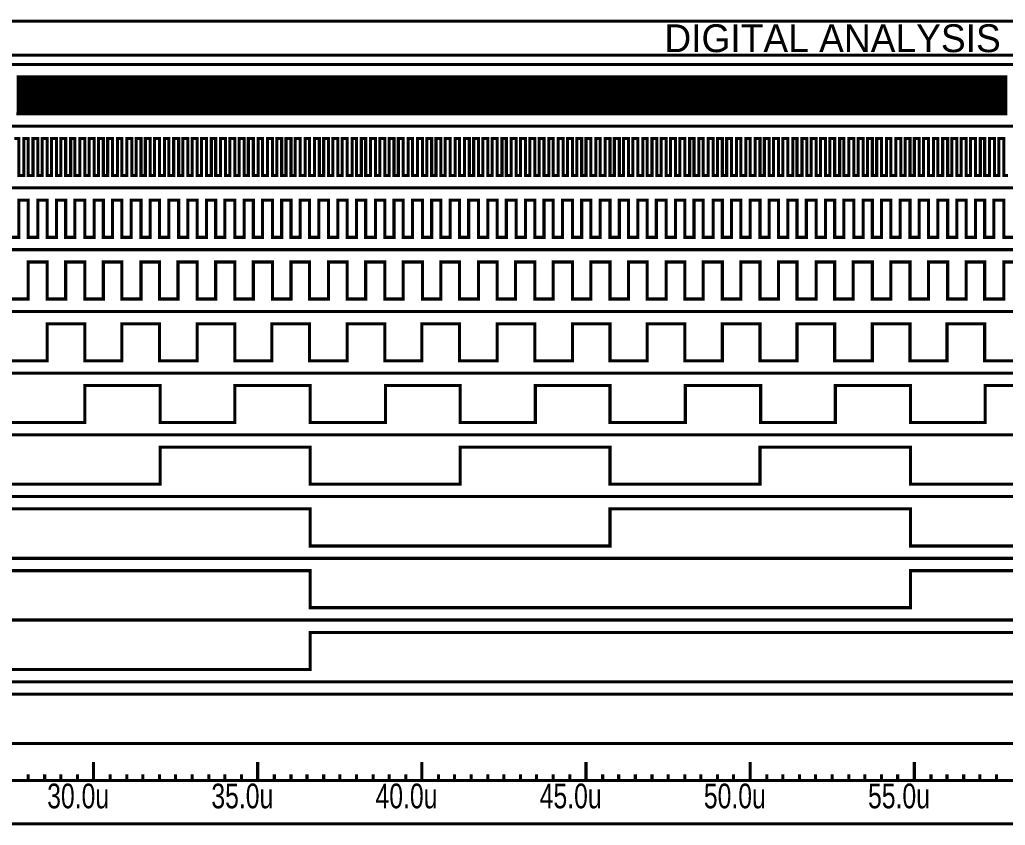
# Model space of a CAD drawing. Header units: inches. Extents: x -20.2 to 17.1, y -12.7 to 4.3.
# Drawn here: x -17.009 to -13.815, y -12.705 to -10.095 of the extents above; entities that cross this region are included whole.
import ezdxf

# ---------------------------------------------------------------- set-up
doc = ezdxf.new("R2010")
doc.units = ezdxf.units.IN
doc.layers.get('0').update_dxf_attribs({"linetype": 'CONTINUOUS'})
doc.layers.add('1', color=1, linetype='CONTINUOUS')
doc.layers.add('2', color=2, linetype='CONTINUOUS')

msp = doc.modelspace()

# ---------------------------------------------------------------- linework, layer by layer
at = {"const_width": 0.01}
for points in [[(-17.02, -10.4), (-17.014, -10.4), (-17.014, -10.28), (-17.006, -10.28), (-17.006, -10.4), (-17, -10.4), (-17, -10.28), (-16.99, -10.28), (-16.99, -10.4), (-16.984, -10.4), (-16.984, -10.28), (-16.976, -10.28), (-16.976, -10.4), (-16.97, -10.4), (-16.97, -10.28), (-16.96, -10.28), (-16.96, -10.4), (-16.954, -10.4), (-16.954, -10.28), (-16.944, -10.28), (-16.944, -10.4), (-16.938, -10.4), (-16.938, -10.28), (-16.93, -10.28), (-16.93, -10.4), (-16.924, -10.4), (-16.924, -10.28), (-16.914, -10.28), (-16.914, -10.4), (-16.908, -10.4), (-16.908, -10.28), (-16.9, -10.28), (-16.9, -10.4), (-16.894, -10.4), (-16.894, -10.28), (-16.884, -10.28), (-16.884, -10.4), (-16.878, -10.4), (-16.878, -10.28), (-16.87, -10.28), (-16.87, -10.4), (-16.862, -10.4), (-16.862, -10.28), (-16.854, -10.28), (-16.854, -10.4), (-16.848, -10.4), (-16.848, -10.28), (-16.838, -10.28), (-16.838, -10.4), (-16.832, -10.4), (-16.832, -10.28), (-16.824, -10.28), (-16.824, -10.4), (-16.818, -10.4), (-16.818, -10.28), (-16.808, -10.28), (-16.808, -10.4), (-16.802, -10.4), (-16.802, -10.28), (-16.794, -10.28), (-16.794, -10.4), (-16.786, -10.4), (-16.786, -10.28), (-16.778, -10.28), (-16.778, -10.4), (-16.772, -10.4), (-16.772, -10.28), (-16.762, -10.28), (-16.762, -10.4), (-16.756, -10.4), (-16.756, -10.28), (-16.748, -10.28), (-16.748, -10.4), (-16.742, -10.4), (-16.742, -10.28), (-16.732, -10.28), (-16.732, -10.4), (-16.726, -10.4), (-16.726, -10.28), (-16.718, -10.28), (-16.718, -10.4), (-16.71, -10.4), (-16.71, -10.28), (-16.702, -10.28), (-16.702, -10.4), (-16.696, -10.4), (-16.696, -10.28), (-16.686, -10.28), (-16.686, -10.4), (-16.68, -10.4), (-16.68, -10.28), (-16.672, -10.28), (-16.672, -10.4), (-16.666, -10.4), (-16.666, -10.28), (-16.656, -10.28), (-16.656, -10.4), (-16.65, -10.4), (-16.65, -10.28), (-16.642, -10.28), (-16.642, -10.4), (-16.634, -10.4), (-16.634, -10.28), (-16.626, -10.28), (-16.626, -10.4), (-16.62, -10.4), (-16.62, -10.28), (-16.61, -10.28), (-16.61, -10.4), (-16.604, -10.4), (-16.604, -10.28), (-16.596, -10.28), (-16.596, -10.4), (-16.59, -10.4), (-16.59, -10.28), (-16.58, -10.28), (-16.58, -10.4), (-16.574, -10.4), (-16.574, -10.28), (-16.566, -10.28), (-16.566, -10.4), (-16.558, -10.4), (-16.558, -10.28), (-16.55, -10.28), (-16.55, -10.4), (-16.544, -10.4), (-16.544, -10.28), (-16.534, -10.28), (-16.534, -10.4), (-16.528, -10.4), (-16.528, -10.28), (-16.52, -10.28), (-16.52, -10.4), (-16.514, -10.4), (-16.514, -10.28), (-16.504, -10.28), (-16.504, -10.4), (-16.498, -10.4), (-16.498, -10.28), (-16.49, -10.28), (-16.49, -10.4), (-16.482, -10.4), (-16.482, -10.28), (-16.474, -10.28), (-16.474, -10.4), (-16.468, -10.4), (-16.468, -10.28), (-16.458, -10.28), (-16.458, -10.4), (-16.452, -10.4), (-16.452, -10.28), (-16.444, -10.28), (-16.444, -10.4), (-16.438, -10.4), (-16.438, -10.28), (-16.428, -10.28), (-16.428, -10.4), (-16.422, -10.4), (-16.422, -10.28), (-16.414, -10.28), (-16.414, -10.4), (-16.406, -10.4), (-16.406, -10.28), (-16.398, -10.28), (-16.398, -10.4), (-16.392, -10.4), (-16.392, -10.28), (-16.382, -10.28), (-16.382, -10.4), (-16.376, -10.4), (-16.376, -10.28), (-16.368, -10.28), (-16.368, -10.4), (-16.362, -10.4), (-16.362, -10.28), (-16.352, -10.28), (-16.352, -10.4), (-16.346, -10.4), (-16.346, -10.28), (-16.338, -10.28), (-16.338, -10.4), (-16.33, -10.4), (-16.33, -10.28), (-16.322, -10.28), (-16.322, -10.4), (-16.316, -10.4), (-16.316, -10.28), (-16.306, -10.28), (-16.306, -10.4), (-16.3, -10.4), (-16.3, -10.28), (-16.292, -10.28), (-16.292, -10.4), (-16.286, -10.4), (-16.286, -10.28), (-16.276, -10.28), (-16.276, -10.4), (-16.27, -10.4), (-16.27, -10.28), (-16.262, -10.28), (-16.262, -10.4), (-16.254, -10.4), (-16.254, -10.28), (-16.246, -10.28), (-16.246, -10.4), (-16.24, -10.4), (-16.24, -10.28), (-16.23, -10.28), (-16.23, -10.4), (-16.224, -10.4), (-16.224, -10.28), (-16.216, -10.28), (-16.216, -10.4), (-16.21, -10.4), (-16.21, -10.28), (-16.2, -10.28), (-16.2, -10.4), (-16.194, -10.4), (-16.194, -10.28), (-16.186, -10.28), (-16.186, -10.4), (-16.178, -10.4), (-16.178, -10.28), (-16.17, -10.28), (-16.17, -10.4), (-16.164, -10.4), (-16.164, -10.28), (-16.154, -10.28), (-16.154, -10.4), (-16.148, -10.4), (-16.148, -10.28), (-16.14, -10.28), (-16.14, -10.4), (-16.134, -10.4), (-16.134, -10.28), (-16.124, -10.28), (-16.124, -10.4), (-16.118, -10.4), (-16.118, -10.28), (-16.11, -10.28), (-16.11, -10.4), (-16.102, -10.4), (-16.102, -10.28), (-16.094, -10.28), (-16.094, -10.4), (-16.088, -10.4), (-16.088, -10.28), (-16.078, -10.28), (-16.078, -10.4), (-16.072, -10.4), (-16.072, -10.28), (-16.064, -10.28), (-16.064, -10.4), (-16.058, -10.4), (-16.058, -10.28), (-16.048, -10.28), (-16.048, -10.4), (-16.042, -10.4), (-16.042, -10.28), (-16.034, -10.28), (-16.034, -10.4), (-16.026, -10.4), (-16.026, -10.28), (-16.018, -10.28), (-16.018, -10.4), (-16.012, -10.4), (-16.012, -10.28), (-16.002, -10.28), (-16.002, -10.4), (-15.996, -10.4), (-15.996, -10.28), (-15.988, -10.28), (-15.988, -10.4), (-15.982, -10.4), (-15.982, -10.28), (-15.972, -10.28), (-15.972, -10.4), (-15.966, -10.4), (-15.966, -10.28), (-15.958, -10.28), (-15.958, -10.4), (-15.952, -10.4), (-15.952, -10.28), (-15.942, -10.28), (-15.942, -10.4), (-15.936, -10.4), (-15.936, -10.28), (-15.926, -10.28), (-15.926, -10.4), (-15.92, -10.4), (-15.92, -10.28), (-15.912, -10.28), (-15.912, -10.4), (-15.906, -10.4), (-15.906, -10.28), (-15.896, -10.28), (-15.896, -10.4), (-15.89, -10.4), (-15.89, -10.28), (-15.882, -10.28), (-15.882, -10.4), (-15.876, -10.4), (-15.876, -10.28), (-15.866, -10.28), (-15.866, -10.4), (-15.86, -10.4), (-15.86, -10.28), (-15.85, -10.28), (-15.85, -10.4), (-15.844, -10.4), (-15.844, -10.28), (-15.836, -10.28), (-15.836, -10.4), (-15.83, -10.4), (-15.83, -10.28), (-15.82, -10.28), (-15.82, -10.4), (-15.814, -10.4), (-15.814, -10.28), (-15.806, -10.28), (-15.806, -10.4), (-15.8, -10.4), (-15.8, -10.28), (-15.79, -10.28), (-15.79, -10.4), (-15.784, -10.4), (-15.784, -10.28), (-15.776, -10.28), (-15.776, -10.4), (-15.768, -10.4), (-15.768, -10.28), (-15.76, -10.28), (-15.76, -10.4), (-15.754, -10.4), (-15.754, -10.28), (-15.744, -10.28), (-15.744, -10.4), (-15.738, -10.4), (-15.738, -10.28), (-15.73, -10.28), (-15.73, -10.4), (-15.724, -10.4), (-15.724, -10.28), (-15.714, -10.28), (-15.714, -10.4), (-15.708, -10.4), (-15.708, -10.28), (-15.7, -10.28), (-15.7, -10.4), (-15.692, -10.4), (-15.692, -10.28), (-15.684, -10.28), (-15.684, -10.4), (-15.678, -10.4), (-15.678, -10.28), (-15.668, -10.28), (-15.668, -10.4), (-15.662, -10.4), (-15.662, -10.28), (-15.654, -10.28), (-15.654, -10.4), (-15.648, -10.4), (-15.648, -10.28), (-15.638, -10.28), (-15.638, -10.4), (-15.632, -10.4), (-15.632, -10.28), (-15.624, -10.28), (-15.624, -10.4), (-15.616, -10.4), (-15.616, -10.28), (-15.608, -10.28), (-15.608, -10.4), (-15.602, -10.4), (-15.602, -10.28), (-15.592, -10.28), (-15.592, -10.4), (-15.586, -10.4), (-15.586, -10.28), (-15.578, -10.28), (-15.578, -10.4), (-15.572, -10.4), (-15.572, -10.28), (-15.562, -10.28), (-15.562, -10.4), (-15.556, -10.4), (-15.556, -10.28), (-15.548, -10.28), (-15.548, -10.4), (-15.54, -10.4), (-15.54, -10.28), (-15.532, -10.28), (-15.532, -10.4), (-15.526, -10.4), (-15.526, -10.28), (-15.516, -10.28), (-15.516, -10.4), (-15.51, -10.4), (-15.51, -10.28), (-15.502, -10.28), (-15.502, -10.4), (-15.496, -10.4), (-15.496, -10.28), (-15.486, -10.28), (-15.486, -10.4), (-15.48, -10.4), (-15.48, -10.28), (-15.472, -10.28), (-15.472, -10.4), (-15.464, -10.4), (-15.464, -10.28), (-15.456, -10.28), (-15.456, -10.4), (-15.45, -10.4), (-15.45, -10.28), (-15.44, -10.28), (-15.44, -10.4), (-15.434, -10.4), (-15.434, -10.28), (-15.426, -10.28), (-15.426, -10.4), (-15.42, -10.4), (-15.42, -10.28), (-15.41, -10.28), (-15.41, -10.4), (-15.404, -10.4), (-15.404, -10.28), (-15.396, -10.28), (-15.396, -10.4), (-15.388, -10.4), (-15.388, -10.28), (-15.38, -10.28), (-15.38, -10.4), (-15.374, -10.4), (-15.374, -10.28), (-15.364, -10.28), (-15.364, -10.4), (-15.358, -10.4), (-15.358, -10.28), (-15.35, -10.28), (-15.35, -10.4), (-15.344, -10.4), (-15.344, -10.28), (-15.334, -10.28), (-15.334, -10.4), (-15.328, -10.4), (-15.328, -10.28), (-15.32, -10.28), (-15.32, -10.4), (-15.312, -10.4), (-15.312, -10.28), (-15.304, -10.28), (-15.304, -10.4), (-15.298, -10.4), (-15.298, -10.28), (-15.288, -10.28), (-15.288, -10.4), (-15.282, -10.4), (-15.282, -10.28), (-15.274, -10.28), (-15.274, -10.4), (-15.268, -10.4), (-15.268, -10.28), (-15.258, -10.28), (-15.258, -10.4), (-15.252, -10.4), (-15.252, -10.28), (-15.244, -10.28), (-15.244, -10.4), (-15.236, -10.4), (-15.236, -10.28), (-15.228, -10.28), (-15.228, -10.4), (-15.222, -10.4), (-15.222, -10.28), (-15.212, -10.28), (-15.212, -10.4), (-15.206, -10.4), (-15.206, -10.28), (-15.198, -10.28), (-15.198, -10.4), (-15.192, -10.4), (-15.192, -10.28), (-15.182, -10.28), (-15.182, -10.4), (-15.176, -10.4), (-15.176, -10.28), (-15.168, -10.28), (-15.168, -10.4), (-15.16, -10.4), (-15.16, -10.28), (-15.152, -10.28), (-15.152, -10.4), (-15.146, -10.4), (-15.146, -10.28), (-15.136, -10.28), (-15.136, -10.4), (-15.13, -10.4), (-15.13, -10.28), (-15.122, -10.28), (-15.122, -10.4), (-15.116, -10.4), (-15.116, -10.28), (-15.106, -10.28), (-15.106, -10.4), (-15.1, -10.4), (-15.1, -10.28), (-15.092, -10.28), (-15.092, -10.4), (-15.084, -10.4), (-15.084, -10.28), (-15.076, -10.28), (-15.076, -10.4), (-15.07, -10.4), (-15.07, -10.28), (-15.06, -10.28), (-15.06, -10.4), (-15.054, -10.4), (-15.054, -10.28), (-15.046, -10.28), (-15.046, -10.4), (-15.04, -10.4), (-15.04, -10.28), (-15.03, -10.28), (-15.03, -10.4), (-15.024, -10.4), (-15.024, -10.28), (-15.016, -10.28), (-15.016, -10.4), (-15.008, -10.4), (-15.008, -10.28), (-15, -10.28), (-15, -10.4), (-14.994, -10.4), (-14.994, -10.28), (-14.984, -10.28), (-14.984, -10.4), (-14.978, -10.4), (-14.978, -10.28), (-14.97, -10.28), (-14.97, -10.4), (-14.964, -10.4), (-14.964, -10.28), (-14.954, -10.28), (-14.954, -10.4), (-14.948, -10.4), (-14.948, -10.28), (-14.94, -10.28), (-14.94, -10.4), (-14.932, -10.4), (-14.932, -10.28), (-14.924, -10.28), (-14.924, -10.4), (-14.918, -10.4), (-14.918, -10.28), (-14.908, -10.28), (-14.908, -10.4), (-14.902, -10.4), (-14.902, -10.28), (-14.894, -10.28), (-14.894, -10.4), (-14.888, -10.4), (-14.888, -10.28), (-14.878, -10.28), (-14.878, -10.4), (-14.872, -10.4), (-14.872, -10.28), (-14.864, -10.28), (-14.864, -10.4), (-14.858, -10.4), (-14.858, -10.28), (-14.848, -10.28), (-14.848, -10.4), (-14.842, -10.4), (-14.842, -10.28), (-14.832, -10.28), (-14.832, -10.4), (-14.826, -10.4), (-14.826, -10.28), (-14.818, -10.28), (-14.818, -10.4), (-14.812, -10.4), (-14.812, -10.28), (-14.802, -10.28), (-14.802, -10.4), (-14.796, -10.4), (-14.796, -10.28), (-14.788, -10.28), (-14.788, -10.4), (-14.782, -10.4), (-14.782, -10.28), (-14.772, -10.28), (-14.772, -10.4), (-14.766, -10.4), (-14.766, -10.28), (-14.756, -10.28), (-14.756, -10.4), (-14.75, -10.4), (-14.75, -10.28), (-14.742, -10.28), (-14.742, -10.4), (-14.736, -10.4), (-14.736, -10.28), (-14.726, -10.28), (-14.726, -10.4), (-14.72, -10.4), (-14.72, -10.28), (-14.712, -10.28), (-14.712, -10.4), (-14.706, -10.4), (-14.706, -10.28), (-14.696, -10.28), (-14.696, -10.4), (-14.69, -10.4), (-14.69, -10.28), (-14.68, -10.28), (-14.68, -10.4), (-14.674, -10.4), (-14.674, -10.28), (-14.666, -10.28), (-14.666, -10.4), (-14.66, -10.4), (-14.66, -10.28), (-14.65, -10.28), (-14.65, -10.4), (-14.644, -10.4), (-14.644, -10.28), (-14.636, -10.28), (-14.636, -10.4), (-14.63, -10.4), (-14.63, -10.28), (-14.62, -10.28), (-14.62, -10.4), (-14.614, -10.4), (-14.614, -10.28), (-14.606, -10.28), (-14.606, -10.4), (-14.598, -10.4), (-14.598, -10.28), (-14.59, -10.28), (-14.59, -10.4), (-14.584, -10.4), (-14.584, -10.28), (-14.574, -10.28), (-14.574, -10.4), (-14.568, -10.4), (-14.568, -10.28), (-14.56, -10.28), (-14.56, -10.4), (-14.554, -10.4), (-14.554, -10.28), (-14.544, -10.28), (-14.544, -10.4), (-14.538, -10.4), (-14.538, -10.28), (-14.53, -10.28), (-14.53, -10.4), (-14.522, -10.4), (-14.522, -10.28), (-14.514, -10.28), (-14.514, -10.4), (-14.508, -10.4), (-14.508, -10.28), (-14.498, -10.28), (-14.498, -10.4), (-14.492, -10.4), (-14.492, -10.28), (-14.484, -10.28), (-14.484, -10.4), (-14.478, -10.4), (-14.478, -10.28), (-14.468, -10.28), (-14.468, -10.4), (-14.462, -10.4), (-14.462, -10.28), (-14.454, -10.28), (-14.454, -10.4), (-14.446, -10.4), (-14.446, -10.28), (-14.438, -10.28), (-14.438, -10.4), (-14.432, -10.4), (-14.432, -10.28), (-14.422, -10.28), (-14.422, -10.4), (-14.416, -10.4), (-14.416, -10.28), (-14.408, -10.28), (-14.408, -10.4), (-14.402, -10.4), (-14.402, -10.28), (-14.392, -10.28), (-14.392, -10.4), (-14.386, -10.4), (-14.386, -10.28), (-14.378, -10.28), (-14.378, -10.4), (-14.37, -10.4), (-14.37, -10.28), (-14.362, -10.28), (-14.362, -10.4), (-14.356, -10.4), (-14.356, -10.28), (-14.346, -10.28), (-14.346, -10.4), (-14.34, -10.4), (-14.34, -10.28), (-14.332, -10.28), (-14.332, -10.4), (-14.326, -10.4), (-14.326, -10.28), (-14.316, -10.28), (-14.316, -10.4), (-14.31, -10.4), (-14.31, -10.28), (-14.302, -10.28), (-14.302, -10.4), (-14.294, -10.4), (-14.294, -10.28), (-14.286, -10.28), (-14.286, -10.4), (-14.28, -10.4), (-14.28, -10.28), (-14.27, -10.28), (-14.27, -10.4), (-14.264, -10.4), (-14.264, -10.28), (-14.256, -10.28), (-14.256, -10.4), (-14.25, -10.4), (-14.25, -10.28), (-14.24, -10.28), (-14.24, -10.4), (-14.234, -10.4), (-14.234, -10.28), (-14.226, -10.28), (-14.226, -10.4), (-14.218, -10.4), (-14.218, -10.28), (-14.21, -10.28), (-14.21, -10.4), (-14.204, -10.4), (-14.204, -10.28), (-14.194, -10.28), (-14.194, -10.4), (-14.188, -10.4), (-14.188, -10.28), (-14.18, -10.28), (-14.18, -10.4), (-14.174, -10.4), (-14.174, -10.28), (-14.164, -10.28), (-14.164, -10.4), (-14.158, -10.4), (-14.158, -10.28), (-14.15, -10.28), (-14.15, -10.4), (-14.142, -10.4), (-14.142, -10.28), (-14.134, -10.28), (-14.134, -10.4), (-14.128, -10.4), (-14.128, -10.28), (-14.118, -10.28), (-14.118, -10.4), (-14.112, -10.4), (-14.112, -10.28), (-14.104, -10.28), (-14.104, -10.4), (-14.098, -10.4), (-14.098, -10.28), (-14.088, -10.28), (-14.088, -10.4), (-14.082, -10.4), (-14.082, -10.28), (-14.074, -10.28), (-14.074, -10.4), (-14.066, -10.4), (-14.066, -10.28), (-14.058, -10.28), (-14.058, -10.4), (-14.052, -10.4), (-14.052, -10.28), (-14.042, -10.28), (-14.042, -10.4), (-14.036, -10.4), (-14.036, -10.28), (-14.028, -10.28), (-14.028, -10.4), (-14.022, -10.4), (-14.022, -10.28), (-14.012, -10.28), (-14.012, -10.4), (-14.006, -10.4), (-14.006, -10.28), (-13.998, -10.28), (-13.998, -10.4), (-13.99, -10.4), (-13.99, -10.28), (-13.982, -10.28), (-13.982, -10.4), (-13.976, -10.4), (-13.976, -10.28), (-13.966, -10.28), (-13.966, -10.4), (-13.96, -10.4), (-13.96, -10.28), (-13.952, -10.28), (-13.952, -10.4), (-13.946, -10.4), (-13.946, -10.28), (-13.936, -10.28), (-13.936, -10.4), (-13.93, -10.4), (-13.93, -10.28), (-13.922, -10.28), (-13.922, -10.4), (-13.914, -10.4), (-13.914, -10.28), (-13.906, -10.28), (-13.906, -10.4), (-13.9, -10.4), (-13.9, -10.28), (-13.89, -10.28), (-13.89, -10.4), (-13.884, -10.4), (-13.884, -10.28), (-13.876, -10.28), (-13.876, -10.4), (-13.87, -10.4), (-13.87, -10.28), (-13.86, -10.28), (-13.86, -10.4), (-13.854, -10.4), (-13.854, -10.28), (-13.846, -10.28), (-13.846, -10.4), (-13.838, -10.4), (-13.838, -10.28), (-13.83, -10.28), (-13.83, -10.4), (-13.824, -10.4), (-13.824, -10.28), (-13.814, -10.28), (-13.814, -10.4), (-13.808, -10.4)], [(-17.026, -10.48), (-17.012, -10.48), (-17.012, -10.6), (-16.996, -10.6), (-16.996, -10.48), (-16.982, -10.48), (-16.982, -10.6), (-16.966, -10.6), (-16.966, -10.48), (-16.95, -10.48), (-16.95, -10.6), (-16.936, -10.6), (-16.936, -10.48), (-16.92, -10.48), (-16.92, -10.6), (-16.906, -10.6), (-16.906, -10.48), (-16.89, -10.48), (-16.89, -10.6), (-16.876, -10.6), (-16.876, -10.48), (-16.86, -10.48), (-16.86, -10.6), (-16.844, -10.6), (-16.844, -10.48), (-16.83, -10.48), (-16.83, -10.6), (-16.814, -10.6), (-16.814, -10.48), (-16.798, -10.48), (-16.798, -10.6), (-16.784, -10.6), (-16.784, -10.48), (-16.768, -10.48), (-16.768, -10.6), (-16.754, -10.6), (-16.754, -10.48), (-16.738, -10.48), (-16.738, -10.6), (-16.724, -10.6), (-16.724, -10.48), (-16.708, -10.48), (-16.708, -10.6), (-16.692, -10.6), (-16.692, -10.48), (-16.678, -10.48), (-16.678, -10.6), (-16.662, -10.6), (-16.662, -10.48), (-16.646, -10.48), (-16.646, -10.6), (-16.632, -10.6), (-16.632, -10.48), (-16.616, -10.48), (-16.616, -10.6), (-16.602, -10.6), (-16.602, -10.48), (-16.586, -10.48), (-16.586, -10.6), (-16.572, -10.6), (-16.572, -10.48), (-16.556, -10.48), (-16.556, -10.6), (-16.54, -10.6), (-16.54, -10.48), (-16.526, -10.48), (-16.526, -10.6), (-16.51, -10.6), (-16.51, -10.48), (-16.494, -10.48), (-16.494, -10.6), (-16.48, -10.6), (-16.48, -10.48), (-16.464, -10.48), (-16.464, -10.6), (-16.45, -10.6), (-16.45, -10.48), (-16.434, -10.48), (-16.434, -10.6), (-16.42, -10.6), (-16.42, -10.48), (-16.404, -10.48), (-16.404, -10.6), (-16.388, -10.6), (-16.388, -10.48), (-16.374, -10.48), (-16.374, -10.6), (-16.358, -10.6), (-16.358, -10.48), (-16.342, -10.48), (-16.342, -10.6), (-16.328, -10.6), (-16.328, -10.48), (-16.312, -10.48), (-16.312, -10.6), (-16.298, -10.6), (-16.298, -10.48), (-16.282, -10.48), (-16.282, -10.6), (-16.268, -10.6), (-16.268, -10.48), (-16.252, -10.48), (-16.252, -10.6), (-16.236, -10.6), (-16.236, -10.48), (-16.222, -10.48), (-16.222, -10.6), (-16.206, -10.6), (-16.206, -10.48), (-16.19, -10.48), (-16.19, -10.6), (-16.176, -10.6), (-16.176, -10.48), (-16.16, -10.48), (-16.16, -10.6), (-16.146, -10.6), (-16.146, -10.48), (-16.13, -10.48), (-16.13, -10.6), (-16.116, -10.6), (-16.116, -10.48), (-16.1, -10.48), (-16.1, -10.6), (-16.084, -10.6), (-16.084, -10.48), (-16.07, -10.48), (-16.07, -10.6), (-16.054, -10.6), (-16.054, -10.48), (-16.038, -10.48), (-16.038, -10.6), (-16.024, -10.6), (-16.024, -10.48), (-16.008, -10.48), (-16.008, -10.6), (-15.994, -10.6), (-15.994, -10.48), (-15.978, -10.48), (-15.978, -10.6), (-15.964, -10.6), (-15.964, -10.48), (-15.948, -10.48), (-15.948, -10.6), (-15.932, -10.6), (-15.932, -10.48), (-15.918, -10.48), (-15.918, -10.6), (-15.902, -10.6), (-15.902, -10.48), (-15.888, -10.48), (-15.888, -10.6), (-15.872, -10.6), (-15.872, -10.48), (-15.856, -10.48), (-15.856, -10.6), (-15.842, -10.6), (-15.842, -10.48), (-15.826, -10.48), (-15.826, -10.6), (-15.812, -10.6), (-15.812, -10.48), (-15.796, -10.48), (-15.796, -10.6), (-15.782, -10.6), (-15.782, -10.48), (-15.766, -10.48), (-15.766, -10.6), (-15.75, -10.6), (-15.75, -10.48), (-15.736, -10.48), (-15.736, -10.6), (-15.72, -10.6), (-15.72, -10.48), (-15.704, -10.48), (-15.704, -10.6), (-15.69, -10.6), (-15.69, -10.48), (-15.674, -10.48), (-15.674, -10.6), (-15.66, -10.6), (-15.66, -10.48), (-15.644, -10.48), (-15.644, -10.6), (-15.63, -10.6), (-15.63, -10.48), (-15.614, -10.48), (-15.614, -10.6), (-15.598, -10.6), (-15.598, -10.48), (-15.584, -10.48), (-15.584, -10.6), (-15.568, -10.6), (-15.568, -10.48), (-15.552, -10.48), (-15.552, -10.6), (-15.538, -10.6), (-15.538, -10.48), (-15.522, -10.48), (-15.522, -10.6), (-15.508, -10.6), (-15.508, -10.48), (-15.492, -10.48), (-15.492, -10.6), (-15.478, -10.6), (-15.478, -10.48), (-15.462, -10.48), (-15.462, -10.6), (-15.446, -10.6), (-15.446, -10.48), (-15.432, -10.48), (-15.432, -10.6), (-15.416, -10.6), (-15.416, -10.48), (-15.4, -10.48), (-15.4, -10.6), (-15.386, -10.6), (-15.386, -10.48), (-15.37, -10.48), (-15.37, -10.6), (-15.356, -10.6), (-15.356, -10.48), (-15.34, -10.48), (-15.34, -10.6), (-15.326, -10.6), (-15.326, -10.48), (-15.31, -10.48), (-15.31, -10.6), (-15.294, -10.6), (-15.294, -10.48), (-15.28, -10.48), (-15.28, -10.6), (-15.264, -10.6), (-15.264, -10.48), (-15.248, -10.48), (-15.248, -10.6), (-15.234, -10.6), (-15.234, -10.48), (-15.218, -10.48), (-15.218, -10.6), (-15.204, -10.6), (-15.204, -10.48), (-15.188, -10.48), (-15.188, -10.6), (-15.174, -10.6), (-15.174, -10.48), (-15.158, -10.48), (-15.158, -10.6), (-15.142, -10.6), (-15.142, -10.48), (-15.128, -10.48), (-15.128, -10.6), (-15.112, -10.6), (-15.112, -10.48), (-15.096, -10.48), (-15.096, -10.6), (-15.082, -10.6), (-15.082, -10.48), (-15.066, -10.48), (-15.066, -10.6), (-15.052, -10.6), (-15.052, -10.48), (-15.036, -10.48), (-15.036, -10.6), (-15.022, -10.6), (-15.022, -10.48), (-15.006, -10.48), (-15.006, -10.6), (-14.99, -10.6), (-14.99, -10.48), (-14.976, -10.48), (-14.976, -10.6), (-14.96, -10.6), (-14.96, -10.48), (-14.944, -10.48), (-14.944, -10.6), (-14.93, -10.6), (-14.93, -10.48), (-14.914, -10.48), (-14.914, -10.6), (-14.9, -10.6), (-14.9, -10.48), (-14.884, -10.48), (-14.884, -10.6), (-14.87, -10.6), (-14.87, -10.48), (-14.854, -10.48), (-14.854, -10.6), (-14.838, -10.6), (-14.838, -10.48), (-14.824, -10.48), (-14.824, -10.6), (-14.808, -10.6), (-14.808, -10.48), (-14.794, -10.48), (-14.794, -10.6), (-14.778, -10.6), (-14.778, -10.48), (-14.762, -10.48), (-14.762, -10.6), (-14.748, -10.6), (-14.748, -10.48), (-14.732, -10.48), (-14.732, -10.6), (-14.718, -10.6), (-14.718, -10.48), (-14.702, -10.48), (-14.702, -10.6), (-14.686, -10.6), (-14.686, -10.48), (-14.672, -10.48), (-14.672, -10.6), (-14.656, -10.6), (-14.656, -10.48), (-14.642, -10.48), (-14.642, -10.6), (-14.626, -10.6), (-14.626, -10.48), (-14.61, -10.48), (-14.61, -10.6), (-14.596, -10.6), (-14.596, -10.48), (-14.58, -10.48), (-14.58, -10.6), (-14.566, -10.6), (-14.566, -10.48), (-14.55, -10.48), (-14.55, -10.6), (-14.536, -10.6), (-14.536, -10.48), (-14.52, -10.48), (-14.52, -10.6), (-14.504, -10.6), (-14.504, -10.48), (-14.49, -10.48), (-14.49, -10.6), (-14.474, -10.6), (-14.474, -10.48), (-14.458, -10.48), (-14.458, -10.6), (-14.444, -10.6), (-14.444, -10.48), (-14.428, -10.48), (-14.428, -10.6), (-14.414, -10.6), (-14.414, -10.48), (-14.398, -10.48), (-14.398, -10.6), (-14.384, -10.6), (-14.384, -10.48), (-14.368, -10.48), (-14.368, -10.6), (-14.352, -10.6), (-14.352, -10.48), (-14.338, -10.48), (-14.338, -10.6), (-14.322, -10.6), (-14.322, -10.48), (-14.306, -10.48), (-14.306, -10.6), (-14.292, -10.6), (-14.292, -10.48), (-14.276, -10.48), (-14.276, -10.6), (-14.262, -10.6), (-14.262, -10.48), (-14.246, -10.48), (-14.246, -10.6), (-14.232, -10.6), (-14.232, -10.48), (-14.216, -10.48), (-14.216, -10.6), (-14.2, -10.6), (-14.2, -10.48), (-14.186, -10.48), (-14.186, -10.6), (-14.17, -10.6), (-14.17, -10.48), (-14.154, -10.48), (-14.154, -10.6), (-14.14, -10.6), (-14.14, -10.48), (-14.124, -10.48), (-14.124, -10.6), (-14.11, -10.6), (-14.11, -10.48), (-14.094, -10.48), (-14.094, -10.6), (-14.08, -10.6), (-14.08, -10.48), (-14.064, -10.48), (-14.064, -10.6), (-14.048, -10.6), (-14.048, -10.48), (-14.034, -10.48), (-14.034, -10.6), (-14.018, -10.6), (-14.018, -10.48), (-14.002, -10.48), (-14.002, -10.6), (-13.988, -10.6), (-13.988, -10.48), (-13.972, -10.48), (-13.972, -10.6), (-13.958, -10.6), (-13.958, -10.48), (-13.942, -10.48), (-13.942, -10.6), (-13.928, -10.6), (-13.928, -10.48), (-13.912, -10.48), (-13.912, -10.6), (-13.896, -10.6), (-13.896, -10.48), (-13.882, -10.48), (-13.882, -10.6), (-13.866, -10.6), (-13.866, -10.48), (-13.85, -10.48), (-13.85, -10.6), (-13.836, -10.6), (-13.836, -10.48), (-13.82, -10.48), (-13.82, -10.6), (-13.806, -10.6)], [(-17.042, -10.8), (-17.012, -10.8), (-17.012, -10.68), (-16.982, -10.68), (-16.982, -10.8), (-16.95, -10.8), (-16.95, -10.68), (-16.92, -10.68), (-16.92, -10.8), (-16.89, -10.8), (-16.89, -10.68), (-16.86, -10.68), (-16.86, -10.8), (-16.83, -10.8), (-16.83, -10.68), (-16.798, -10.68), (-16.798, -10.8), (-16.768, -10.8), (-16.768, -10.68), (-16.738, -10.68), (-16.738, -10.8), (-16.708, -10.8), (-16.708, -10.68), (-16.678, -10.68), (-16.678, -10.8), (-16.648, -10.8), (-16.648, -10.68), (-16.616, -10.68), (-16.616, -10.8), (-16.586, -10.8), (-16.586, -10.68), (-16.556, -10.68), (-16.556, -10.8), (-16.526, -10.8), (-16.526, -10.68), (-16.494, -10.68), (-16.494, -10.8), (-16.464, -10.8), (-16.464, -10.68), (-16.434, -10.68), (-16.434, -10.8), (-16.404, -10.8), (-16.404, -10.68), (-16.374, -10.68), (-16.374, -10.8), (-16.344, -10.8), (-16.344, -10.68), (-16.312, -10.68), (-16.312, -10.8), (-16.282, -10.8), (-16.282, -10.68), (-16.252, -10.68), (-16.252, -10.8), (-16.222, -10.8), (-16.222, -10.68), (-16.19, -10.68), (-16.19, -10.8), (-16.16, -10.8), (-16.16, -10.68), (-16.13, -10.68), (-16.13, -10.8), (-16.1, -10.8), (-16.1, -10.68), (-16.07, -10.68), (-16.07, -10.8), (-16.04, -10.8), (-16.04, -10.68), (-16.008, -10.68), (-16.008, -10.8), (-15.978, -10.8), (-15.978, -10.68), (-15.948, -10.68), (-15.948, -10.8), (-15.918, -10.8), (-15.918, -10.68), (-15.888, -10.68), (-15.888, -10.8), (-15.856, -10.8), (-15.856, -10.68), (-15.826, -10.68), (-15.826, -10.8), (-15.796, -10.8), (-15.796, -10.68), (-15.766, -10.68), (-15.766, -10.8), (-15.736, -10.8), (-15.736, -10.68), (-15.704, -10.68), (-15.704, -10.8), (-15.674, -10.8), (-15.674, -10.68), (-15.644, -10.68), (-15.644, -10.8), (-15.614, -10.8), (-15.614, -10.68), (-15.584, -10.68), (-15.584, -10.8), (-15.554, -10.8), (-15.554, -10.68), (-15.522, -10.68), (-15.522, -10.8), (-15.492, -10.8), (-15.492, -10.68), (-15.462, -10.68), (-15.462, -10.8), (-15.432, -10.8), (-15.432, -10.68), (-15.4, -10.68), (-15.4, -10.8), (-15.37, -10.8), (-15.37, -10.68), (-15.34, -10.68), (-15.34, -10.8), (-15.31, -10.8), (-15.31, -10.68), (-15.28, -10.68), (-15.28, -10.8), (-15.25, -10.8), (-15.25, -10.68), (-15.218, -10.68), (-15.218, -10.8), (-15.188, -10.8), (-15.188, -10.68), (-15.158, -10.68), (-15.158, -10.8), (-15.128, -10.8), (-15.128, -10.68), (-15.096, -10.68), (-15.096, -10.8), (-15.066, -10.8), (-15.066, -10.68), (-15.036, -10.68), (-15.036, -10.8), (-15.006, -10.8), (-15.006, -10.68), (-14.976, -10.68), (-14.976, -10.8), (-14.946, -10.8), (-14.946, -10.68), (-14.914, -10.68), (-14.914, -10.8), (-14.884, -10.8), (-14.884, -10.68), (-14.854, -10.68), (-14.854, -10.8), (-14.824, -10.8), (-14.824, -10.68), (-14.794, -10.68), (-14.794, -10.8), (-14.762, -10.8), (-14.762, -10.68), (-14.732, -10.68), (-14.732, -10.8), (-14.702, -10.8), (-14.702, -10.68), (-14.672, -10.68), (-14.672, -10.8), (-14.642, -10.8), (-14.642, -10.68), (-14.61, -10.68), (-14.61, -10.8), (-14.58, -10.8), (-14.58, -10.68), (-14.55, -10.68), (-14.55, -10.8), (-14.52, -10.8), (-14.52, -10.68), (-14.49, -10.68), (-14.49, -10.8), (-14.46, -10.8), (-14.46, -10.68), (-14.428, -10.68), (-14.428, -10.8), (-14.398, -10.8), (-14.398, -10.68), (-14.368, -10.68), (-14.368, -10.8), (-14.338, -10.8), (-14.338, -10.68), (-14.306, -10.68), (-14.306, -10.8), (-14.276, -10.8), (-14.276, -10.68), (-14.246, -10.68), (-14.246, -10.8), (-14.216, -10.8), (-14.216, -10.68), (-14.186, -10.68), (-14.186, -10.8), (-14.156, -10.8), (-14.156, -10.68), (-14.124, -10.68), (-14.124, -10.8), (-14.094, -10.8), (-14.094, -10.68), (-14.064, -10.68), (-14.064, -10.8), (-14.034, -10.8), (-14.034, -10.68), (-14.002, -10.68), (-14.002, -10.8), (-13.972, -10.8), (-13.972, -10.68), (-13.942, -10.68), (-13.942, -10.8), (-13.912, -10.8), (-13.912, -10.68), (-13.882, -10.68), (-13.882, -10.8), (-13.852, -10.8), (-13.852, -10.68), (-13.82, -10.68), (-13.82, -10.8), (-13.79, -10.8)], [(-17.042, -11), (-16.982, -11), (-16.982, -10.88), (-16.92, -10.88), (-16.92, -11), (-16.86, -11), (-16.86, -10.88), (-16.798, -10.88), (-16.798, -11), (-16.738, -11), (-16.738, -10.88), (-16.678, -10.88), (-16.678, -11), (-16.616, -11), (-16.616, -10.88), (-16.556, -10.88), (-16.556, -11), (-16.496, -11), (-16.496, -10.88), (-16.434, -10.88), (-16.434, -11), (-16.374, -11), (-16.374, -10.88), (-16.312, -10.88), (-16.312, -11), (-16.252, -11), (-16.252, -10.88), (-16.19, -10.88), (-16.19, -11), (-16.13, -11), (-16.13, -10.88), (-16.07, -10.88), (-16.07, -11), (-16.008, -11), (-16.008, -10.88), (-15.948, -10.88), (-15.948, -11), (-15.888, -11), (-15.888, -10.88), (-15.826, -10.88), (-15.826, -11), (-15.766, -11), (-15.766, -10.88), (-15.704, -10.88), (-15.704, -11), (-15.644, -11), (-15.644, -10.88), (-15.584, -10.88), (-15.584, -11), (-15.522, -11), (-15.522, -10.88), (-15.462, -10.88), (-15.462, -11), (-15.402, -11), (-15.402, -10.88), (-15.34, -10.88), (-15.34, -11), (-15.28, -11), (-15.28, -10.88), (-15.218, -10.88), (-15.218, -11), (-15.158, -11), (-15.158, -10.88), (-15.096, -10.88), (-15.096, -11), (-15.036, -11), (-15.036, -10.88), (-14.976, -10.88), (-14.976, -11), (-14.914, -11), (-14.914, -10.88), (-14.854, -10.88), (-14.854, -11), (-14.794, -11), (-14.794, -10.88), (-14.732, -10.88), (-14.732, -11), (-14.672, -11), (-14.672, -10.88), (-14.61, -10.88), (-14.61, -11), (-14.55, -11), (-14.55, -10.88), (-14.49, -10.88), (-14.49, -11), (-14.428, -11), (-14.428, -10.88), (-14.368, -10.88), (-14.368, -11), (-14.308, -11), (-14.308, -10.88), (-14.246, -10.88), (-14.246, -11), (-14.186, -11), (-14.186, -10.88), (-14.124, -10.88), (-14.124, -11), (-14.064, -11), (-14.064, -10.88), (-14.002, -10.88), (-14.002, -11), (-13.942, -11), (-13.942, -10.88), (-13.882, -10.88), (-13.882, -11), (-13.82, -11), (-13.82, -10.88), (-13.76, -10.88)], [(-17.042, -11.2), (-16.92, -11.2), (-16.92, -11.08), (-16.798, -11.08), (-16.798, -11.2), (-16.678, -11.2), (-16.678, -11.08), (-16.556, -11.08), (-16.556, -11.2), (-16.434, -11.2), (-16.434, -11.08), (-16.312, -11.08), (-16.312, -11.2), (-16.192, -11.2), (-16.192, -11.08), (-16.07, -11.08), (-16.07, -11.2), (-15.948, -11.2), (-15.948, -11.08), (-15.826, -11.08), (-15.826, -11.2), (-15.706, -11.2), (-15.706, -11.08), (-15.584, -11.08), (-15.584, -11.2), (-15.462, -11.2), (-15.462, -11.08), (-15.34, -11.08), (-15.34, -11.2), (-15.218, -11.2), (-15.218, -11.08), (-15.096, -11.08), (-15.096, -11.2), (-14.976, -11.2), (-14.976, -11.08), (-14.854, -11.08), (-14.854, -11.2), (-14.732, -11.2), (-14.732, -11.08), (-14.61, -11.08), (-14.61, -11.2), (-14.49, -11.2), (-14.49, -11.08), (-14.368, -11.08), (-14.368, -11.2), (-14.246, -11.2), (-14.246, -11.08), (-14.124, -11.08), (-14.124, -11.2), (-14.004, -11.2), (-14.004, -11.08), (-13.882, -11.08), (-13.882, -11.2), (-13.76, -11.2)], [(-17.04, -11.4), (-16.798, -11.4), (-16.798, -11.28), (-16.554, -11.28), (-16.554, -11.4), (-16.312, -11.4), (-16.312, -11.28), (-16.068, -11.28), (-16.068, -11.4), (-15.824, -11.4), (-15.824, -11.28), (-15.582, -11.28), (-15.582, -11.4), (-15.338, -11.4), (-15.338, -11.28), (-15.096, -11.28), (-15.096, -11.4), (-14.852, -11.4), (-14.852, -11.28), (-14.608, -11.28), (-14.608, -11.4), (-14.366, -11.4), (-14.366, -11.28), (-14.122, -11.28), (-14.122, -11.4), (-13.88, -11.4), (-13.88, -11.28), (-13.636, -11.28)], [(-17.04, -11.6), (-16.554, -11.6), (-16.554, -11.48), (-16.068, -11.48), (-16.068, -11.6), (-15.582, -11.6), (-15.582, -11.48), (-15.096, -11.48), (-15.096, -11.6), (-14.61, -11.6), (-14.61, -11.48), (-14.122, -11.48), (-14.122, -11.6), (-13.636, -11.6)], [(-19.96, -11.8), (-18.986, -11.8), (-18.986, -11.68), (-18.012, -11.68), (-18.012, -11.8), (-17.04, -11.8), (-17.04, -11.68), (-16.068, -11.68), (-16.068, -11.8), (-15.096, -11.8), (-15.096, -11.68), (-14.122, -11.68), (-14.122, -11.8), (-13.15, -11.8), (-13.15, -11.68), (-11.206, -11.68), (-11.206, -11.8), (-10.234, -11.8), (-10.234, -11.68), (-9.26, -11.68), (-9.26, -11.8), (-8.288, -11.8), (-8.288, -11.68), (-8.26, -11.68)], [(-19.96, -12), (-18.012, -12), (-18.012, -11.88), (-16.068, -11.88), (-16.068, -12), (-14.122, -12), (-14.122, -11.88), (-12.18, -11.88), (-12.18, -12), (-11.206, -12), (-11.206, -11.88), (-9.26, -11.88), (-9.26, -12), (-8.26, -12)], [(-19.96, -12.2), (-16.068, -12.2), (-16.068, -12.08), (-12.178, -12.08), (-12.178, -12.2), (-9.26, -12.2), (-9.26, -12.08), (-8.26, -12.08)], [(-19.96, -12.4), (-19.47, -12.4), (-19.47, -12.28), (-18.01, -12.28), (-18.01, -12.4), (-17.524, -12.4), (-17.524, -12.28), (-11.204, -12.28), (-11.204, -12.4), (-10.718, -12.4), (-10.718, -12.28), (-8.26, -12.28)]]:
    msp.add_lwpolyline(points, dxfattribs=at)
at = {"layer": '1', "const_width": 0.01}
for points in [[(-20.2, -12.7), (-8.2, -12.7), (-8.2, -10.1), (-20.2, -10.1), (-20.2, -12.7)], [(-20.2, -10.21), (-8.2, -10.21)], [(-20.2, -10.21), (-8.2, -10.21)], [(-19.96, -10.24), (-8.26, -10.24)], [(-19.95, -10.44), (-8.27, -10.44)], [(-19.95, -10.64), (-8.27, -10.64)], [(-19.95, -10.84), (-8.27, -10.84)], [(-19.95, -11.04), (-8.27, -11.04)], [(-19.95, -11.24), (-8.27, -11.24)], [(-19.95, -11.44), (-8.27, -11.44)], [(-19.95, -11.64), (-8.27, -11.64)], [(-19.95, -11.84), (-8.27, -11.84)], [(-19.95, -12.04), (-8.27, -12.04)], [(-19.95, -12.24), (-8.27, -12.24)], [(-19.95, -12.44), (-8.27, -12.44)], [(-16.77, -12.52), (-16.77, -12.56), (-16.77, -12.5)], [(-16.238, -12.52), (-16.238, -12.56), (-16.238, -12.5)], [(-15.706, -12.52), (-15.706, -12.56), (-15.706, -12.5)], [(-15.174, -12.52), (-15.174, -12.56), (-15.174, -12.5)], [(-14.642, -12.52), (-14.642, -12.56), (-14.642, -12.5)], [(-14.11, -12.52), (-14.11, -12.56), (-14.11, -12.5)], [(-16.982, -12.56), (-16.982, -12.54)], [(-16.928, -12.56), (-16.928, -12.54)], [(-16.876, -12.56), (-16.876, -12.54)], [(-16.822, -12.56), (-16.822, -12.54)], [(-16.716, -12.56), (-16.716, -12.54)], [(-16.662, -12.56), (-16.662, -12.54)], [(-16.61, -12.56), (-16.61, -12.54)], [(-16.556, -12.56), (-16.556, -12.54)], [(-16.504, -12.56), (-16.504, -12.54)], [(-16.45, -12.56), (-16.45, -12.54)], [(-16.396, -12.56), (-16.396, -12.54)], [(-16.344, -12.56), (-16.344, -12.54)], [(-16.29, -12.56), (-16.29, -12.54)], [(-16.184, -12.56), (-16.184, -12.54)], [(-16.13, -12.56), (-16.13, -12.54)], [(-16.078, -12.56), (-16.078, -12.54)], [(-16.024, -12.56), (-16.024, -12.54)], [(-15.972, -12.56), (-15.972, -12.54)], [(-15.918, -12.56), (-15.918, -12.54)], [(-15.864, -12.56), (-15.864, -12.54)], [(-15.812, -12.56), (-15.812, -12.54)], [(-15.758, -12.56), (-15.758, -12.54)], [(-15.652, -12.56), (-15.652, -12.54)], [(-15.6, -12.56), (-15.6, -12.54)], [(-15.546, -12.56), (-15.546, -12.54)], [(-15.492, -12.56), (-15.492, -12.54)], [(-15.44, -12.56), (-15.44, -12.54)], [(-15.386, -12.56), (-15.386, -12.54)], [(-15.334, -12.56), (-15.334, -12.54)], [(-15.28, -12.56), (-15.28, -12.54)], [(-15.226, -12.56), (-15.226, -12.54)], [(-15.12, -12.56), (-15.12, -12.54)], [(-15.068, -12.56), (-15.068, -12.54)], [(-15.014, -12.56), (-15.014, -12.54)], [(-14.96, -12.56), (-14.96, -12.54)], [(-14.908, -12.56), (-14.908, -12.54)], [(-14.854, -12.56), (-14.854, -12.54)], [(-14.802, -12.56), (-14.802, -12.54)], [(-14.748, -12.56), (-14.748, -12.54)], [(-14.696, -12.56), (-14.696, -12.54)], [(-14.588, -12.56), (-14.588, -12.54)], [(-14.536, -12.56), (-14.536, -12.54)], [(-14.482, -12.56), (-14.482, -12.54)], [(-14.43, -12.56), (-14.43, -12.54)], [(-14.376, -12.56), (-14.376, -12.54)], [(-14.322, -12.56), (-14.322, -12.54)], [(-14.27, -12.56), (-14.27, -12.54)], [(-14.216, -12.56), (-14.216, -12.54)], [(-14.164, -12.56), (-14.164, -12.54)], [(-14.056, -12.56), (-14.056, -12.54)], [(-14.004, -12.56), (-14.004, -12.54)], [(-13.95, -12.56), (-13.95, -12.54)], [(-13.898, -12.56), (-13.898, -12.54)], [(-13.844, -12.56), (-13.844, -12.54)], [(-19.96, -12.56), (-8.26, -12.56)]]:
    msp.add_lwpolyline(points, dxfattribs=at)

# ---------------------------------------------------------------- texts
at = {"layer": '1'}
msp.add_text('DIGITAL ANALYSIS', height=0.09, dxfattribs=at).set_placement((-14.92, -10.2))
at = {"layer": '2', "width": 0.75}
for s, p in [('30.0u', (-16.92, -12.65)), ('35.0u', (-16.388, -12.65)), ('40.0u', (-15.856, -12.65)), ('45.0u', (-15.324, -12.65)), ('50.0u', (-14.792, -12.65)), ('55.0u', (-14.26, -12.65))]:
    msp.add_text(s, height=0.08, dxfattribs=at).set_placement(p)

doc.saveas('drawing.dxf')
